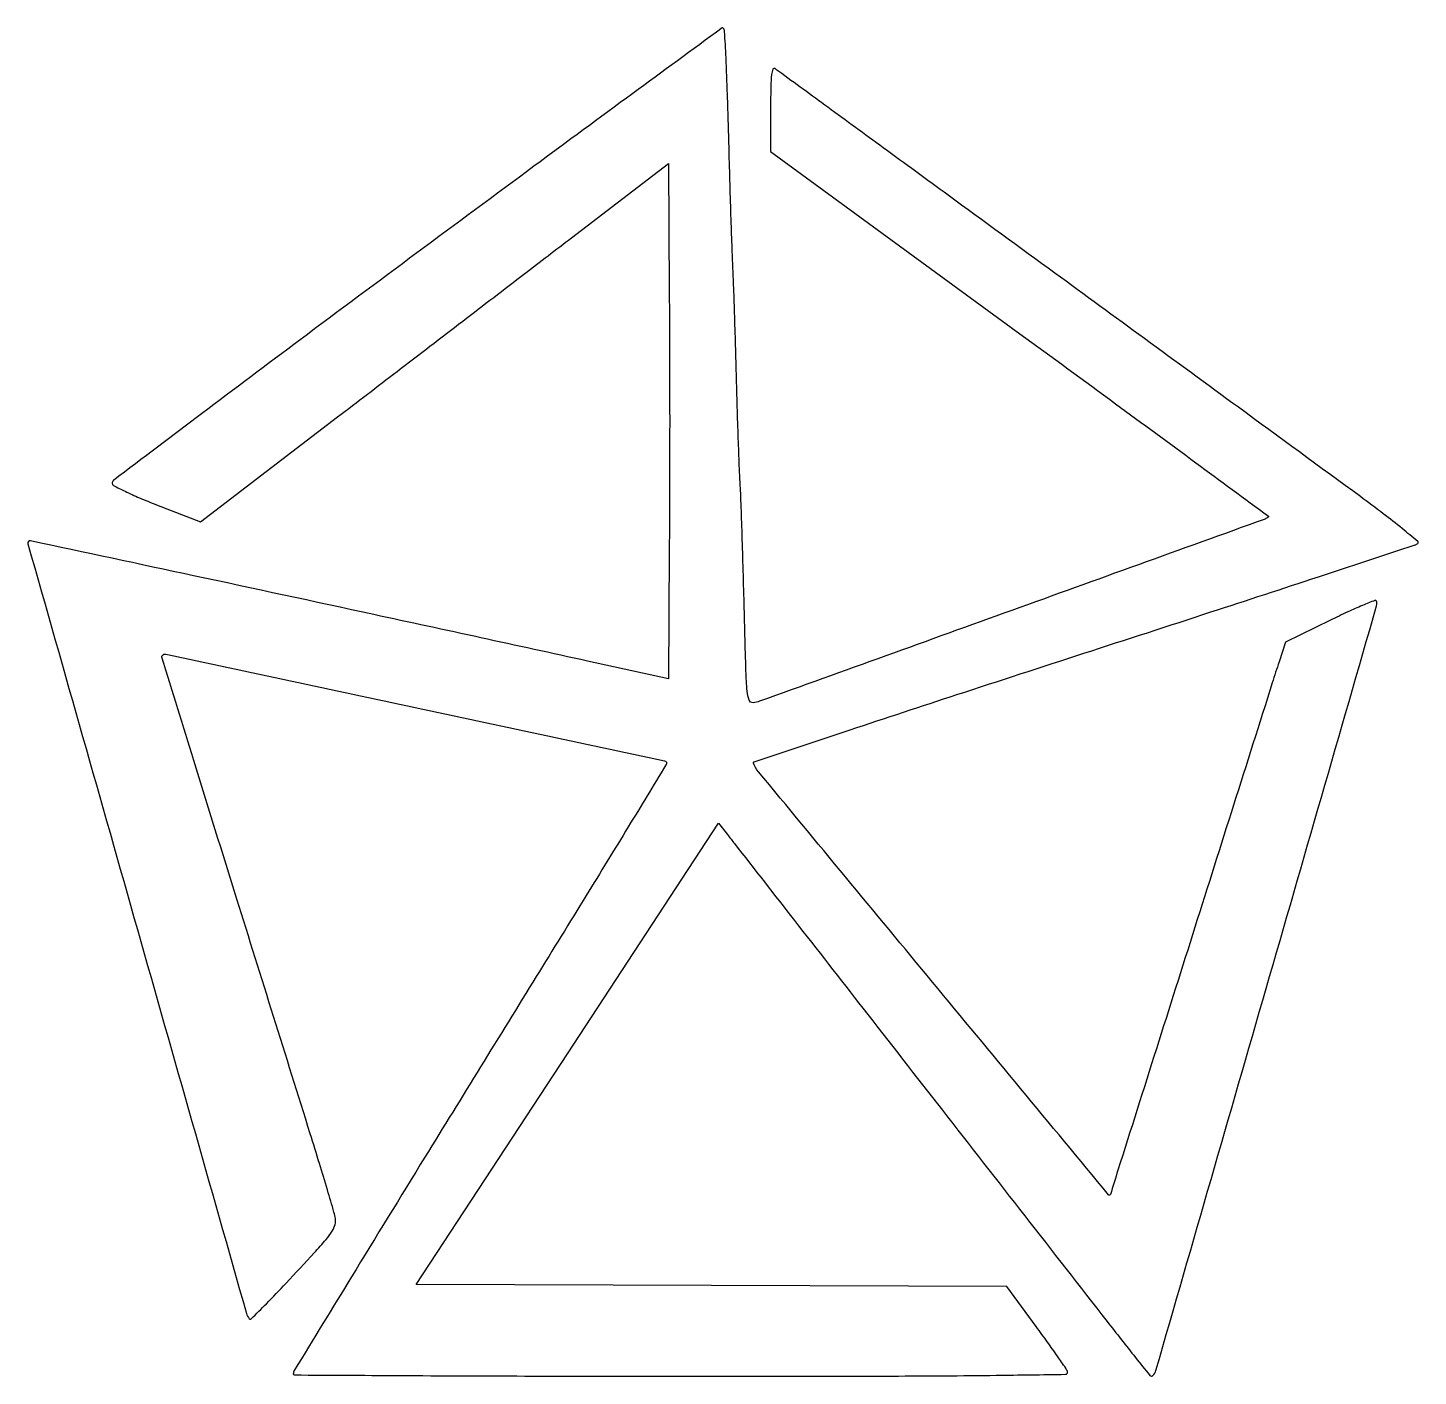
# Model space of a CAD drawing. Extents: x 0 to 387, y 0 to 376.
import ezdxf

# ---------------------------------------------------------------- set-up
doc = ezdxf.new("R2010")
doc.units = 0

msp = doc.modelspace()

# ---------------------------------------------------------------- linework, layer by layer
msp.add_lwpolyline([(108.459801, 312.934905, 0.000846), (75.884013, 288.701686, 0.001397), (48.456942, 268.10687, 0.000098), (23.885004, 249.540817, 0.235077), (23.5, 248.767179, 0.2805), (23.879359, 248.144163, 0.006365), (27.124141, 246.519619, 0.012393), (31.108365, 244.708432, 0.007837), (35.837503, 242.785431), (48.175005, 237.992583), (86.337503, 267.21696, 0.000044), (102.9233, 279.920476, 0.000033), (121.221016, 293.939655, 0.000033), (138.469929, 307.158879, 0.000075), (151.5, 317.149351), (178.5, 337.857366), (178.762474, 301.928683, -0.00115), (178.844304, 285.578831, -0.000676), (178.870745, 266.025425, -0.000676), (178.844313, 246.48024, -0.001155), (178.762474, 230.15787), (178.5, 194.31574), (156, 199.227949, 0.000395), (96.467668, 212.175838, 0.000655), (46.231411, 222.991512, 0.000021), (0.768099, 232.71536, 0.254294), (0.220054, 232.553387, 0.27195), (0.049228, 231.89629, 0.000005), (30.559086, 124.472719, 0.000012), (60.952456, 17.473167, 0.105544), (61.720173, 16.023718, 0.438945), (62.302955, 15.996805, 0.00265), (66.498089, 20.20034, 0.006662), (71.971192, 25.892583, 0.002206), (79.853015, 34.386501, 0.008751), (83.132374, 38.079644, 0.038332), (84.855404, 40.432948, 0.068803), (85.653222, 42.229223, 0.11222), (85.74793, 43.886501, 0.029338), (85.337234, 45.680246, 0.001257), (83.506227, 51.901035, 0.002147), (81.284194, 59.264865, 0.001527), (78.733069, 67.5, -0.000158), (58.288209, 132.862961, -0.000689), (46.25862, 171.551936, -0.000043), (37.359843, 200.320361, -0.278185), (37.482549, 200.815883, -0.254194), (38.526809, 201.124723, -0.000032), (107.955621, 186.300733, -0.000028), (177.464697, 171.45096, -0.350755), (177.992448, 170.805725, -0.140533), (177.848518, 170.282333, -0.000052), (167.332317, 153.041211, -0.000828), (155.612677, 133.902933, -0.000503), (141.692037, 111.305725, 0.000254), (110.677848, 61.01679, 0.000829), (90.214811, 27.674822, 0.000084), (74.285498, 1.613334, 0.137981), (74, 0.598476, 0.412558), (74.244934, 0.352153, 0.00003), (105.756428, 0.175802, 0.000865), (140.653277, 0.043006, 0.000519), (182.106989, 0, 0.000401), (240.830859, 0.047149, 0.002723), (269.866206, 0.251917, 0.000935), (289.146844, 0.528969, 0.520918), (289.697925, 1.344813, 0.05875), (289.225178, 2.24457, 0.001955), (286.925587, 5.569732, 0.003691), (284.16294, 9.469588, 0.002559), (280.984848, 13.839057), (272.787824, 24.988489), (190.531912, 25.244245), (108.275999, 25.5), (150.388, 89.780582), (192.5, 154.061164), (195, 150.85969, -0.000164), (196.935921, 148.37889, -0.000001), (213.619683, 126.984785, -0.000004), (232.702835, 102.513312, -0.000003), (254.875516, 74.079107, 0.000031), (300.755749, 15.249147, 0.002046), (308.655823, 5.205585, 0.004465), (312.692728, 0.208671, 0.442901), (313.502713, 0.16938, 0.126728), (314.356711, 1.616001, 0.000015), (345.091144, 108.039607, 0.000012), (375.867773, 214.63061, 0.164317), (375.809215, 215.941041, 0.416759), (375.396122, 216.120917, 0.003686), (371.918957, 214.706087, 0.009616), (367.815426, 212.907729, 0.005735), (363, 210.618688), (350.5, 204.5), (348.68658, 199.030281, 0.003339), (346.780895, 193.151111, 0.000013), (325.217151, 125.072922, 0.000014), (303.770955, 57.353167, 0.002913), (301.68885, 50.642325, -0.597799), (301.146958, 50.533504, -0.000024), (252.125133, 109.768917, -0.000058), (203.618106, 168.401945, -0.087669), (202.253653, 170.806385, -0.420131), (202.438133, 171.184217, -0.000057), (229.177035, 180.074722, -0.001186), (258.899355, 189.875192, -0.000711), (294.253653, 201.384158, 0.000431), (329.680992, 212.894979, 0.000708), (359.643125, 222.705613, 0.00005), (386.562319, 231.565087, 0.103674), (387.318688, 232.002846, 0.457209), (387.308775, 232.549364, 0.002742), (382.956397, 236.137957, 0.008197), (377.709595, 240.274582, 0.004842), (371.318688, 245.04835, 0.00005), (337.336739, 269.917308, 0.000107), (311.148409, 289.070024, 0.000116), (286.216359, 307.286887, 0.000069), (256.5, 328.982627, -0.000086), (238.392232, 342.203979, -0.000138), (222.939062, 353.497733, -0.000023), (209.254114, 363.50597, -0.008215), (208.25, 364.266014, 0.499841), (207.637768, 364.101383, 0.067203), (207.255636, 362.584996, 0.024157), (207.04951, 359.386455, 0.004013), (207, 353.217491), (207, 341.190092), (276.485365, 290.413744, -0.000372), (303.112194, 270.925838, -0.000621), (325.487637, 254.481182, -0.000016), (345.712543, 239.577364, -0.458953), (345.726418, 239.393085, -0.110264), (344.76227, 238.780851, -0.000013), (274.189262, 213.331877, -0.000021), (203.943697, 188.006358, -0.066536), (202.117397, 187.611163, -0.338054), (201.003333, 188.328009, -0.064998), (200.45112, 190.829876, -0.014812), (200.125124, 196.463563, -0.000623), (199.58538, 216.5, 0.000878), (199.299066, 226.931212, 0.001045), (198.991071, 236.771875, 0.000903), (198.698942, 245.071048, 0.006779), (198.500166, 249, -0.00633), (198.304315, 252.80351, -0.001027), (198.032494, 260.2, -0.001132), (197.750088, 268.909115, -0.000996), (197.49404, 278, 0.000753), (197.239371, 287.2008, 0.000794), (196.96116, 296.240625, 0.000758), (196.69705, 304.035268, 0.00359), (196.506889, 308.5, -0.003564), (196.313679, 313.030818, -0.000695), (196.034995, 321.2, -0.000738), (195.737378, 330.724938, -0.000683), (195.459744, 340.5, 0.00108), (194.9754, 357.089215, 0.004242), (194.567899, 367.314591, 0.001931), (194.186064, 374.626118, 0.184388), (193.764067, 375.569266, 0.370324), (193.461968, 375.592291, 0.000021), (168.563847, 357.312515, 0.000711), (141.062248, 337.059275, 0.000427)], format="xyb", close=True)

doc.saveas('drawing.dxf')
